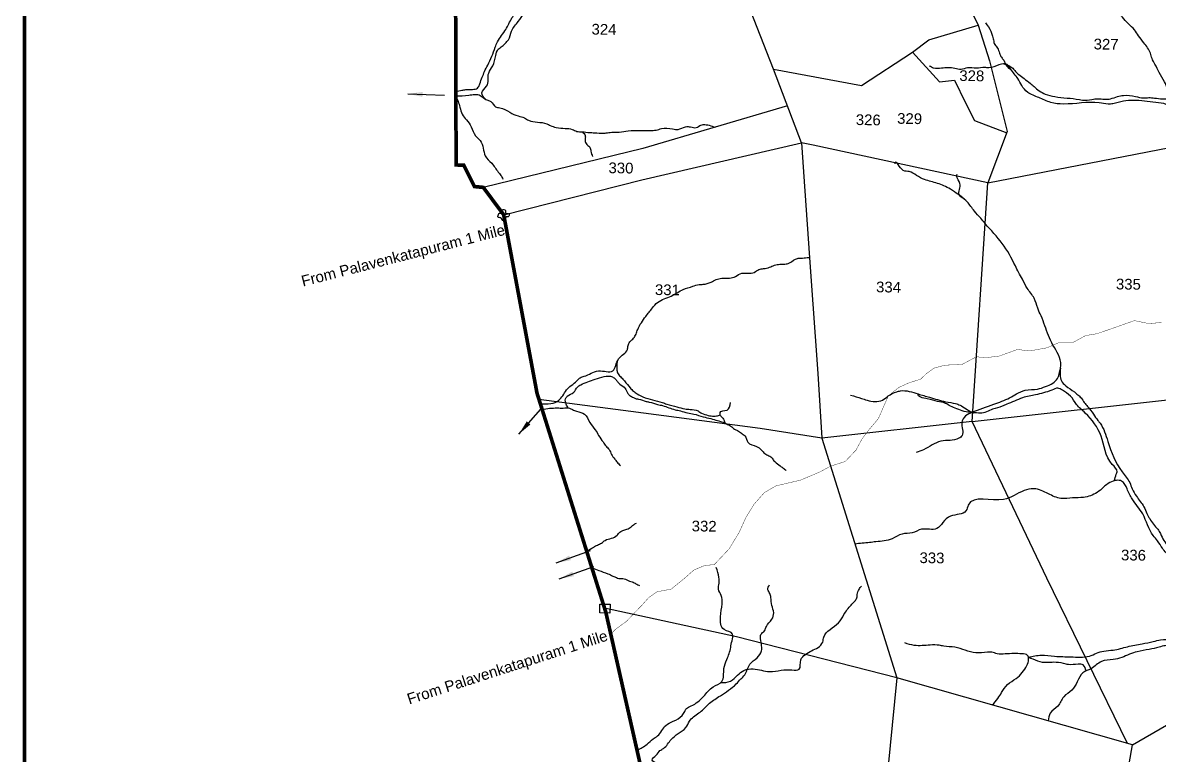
# Model space of a CAD drawing. Header units: feet. Extents: x 751091 to 766702, y 1607162 to 1618807.
# Drawn here: x 751091 to 754192, y 1609741 to 1611739 of the extents above; entities that cross this region are included whole.
import ezdxf
from ezdxf.enums import TextEntityAlignment as Align

# ---------------------------------------------------------------- set-up
doc = ezdxf.new("R2010")
doc.units = ezdxf.units.FT
doc.header["$LTSCALE"] = 15
doc.header["$MEASUREMENT"] = 0
doc.linetypes.add('HIDDEN2', pattern=[0.1875, 0.125, -0.0625])
for name, color, linetype in [('PLOT', 7, 'Continuous'), ('PLOT NO', 7, 'Continuous'), ('ROADS', 6, 'Continuous'), ('TANKS-STREAM', 4, 'Continuous'), ('VILLAGE STONES', 240, 'Continuous')]:
    doc.layers.add(name, color=color, linetype=linetype)
doc.layers.add('VILLAGE BOUNDRY', color=5, linetype='HIDDEN2', lineweight=100)
doc.styles.get("Standard").update_dxf_attribs({"font": 'arial.ttf'})
doc.dimstyles.get("Standard").update_dxf_attribs({"dimtxt": 0.18, "dimasz": 40, "dimexe": 0.18, "dimexo": 0.0625, "dimgap": 0.09, "dimtad": 0, "dimtih": 1, "dimtoh": 1, "dimdec": 4, "dimzin": 0, "dimdsep": 46, "dimtxsty": 'Standard', "dimcen": 0.09, "dimadec": 0, "dimazin": 0, "dimtfac": 1, "dimtdec": 4, "dimtofl": 0, "dimtmove": 0, "dimatfit": 3, "dimfxl": 1, "dimtolj": 1, "dimtzin": 0, "dimarcsym": 0})

msp = doc.modelspace()

# ---------------------------------------------------------------- linework, layer by layer
at = {"layer": 'PLOT'}
for points in [[(753862.6, 1613191.5), (753840.3, 1612871.9), (753817.3, 1612718.5), (753772.2, 1612547.6), (753731.5, 1612414.9), (753676.8, 1612203), (753659.7, 1612040.5), (753616.2, 1611899.9), (753698.1, 1611732.7), (753728.7, 1611634.9), (753777, 1611442.8), (753724.1, 1611302.4), (753247.5, 1611405.1), (753215.5, 1611412), (753139.2, 1611612.7), (752971.1, 1612042.7), (752973.3, 1612093.3), (752882.7, 1612317.2)], [(753681.3, 1610651.7), (753724.1, 1611302.4), (754562.4, 1611465.1), (754830.8, 1612347.6)], [(753139.2, 1611612.7), (753379.4, 1611567.7), (753518.9, 1611658.9), (753563, 1611692.5), (753698.1, 1611732.7)], [(753681.3, 1610651.7), (754264, 1610715.7), (754474.5, 1610798.7), (755029.2, 1611026.5), (755163.8, 1611081.8), (755243.1, 1611386.4), (755327.6, 1611692.4)], [(753518.2, 1611658.4), (753592.4, 1611577.8), (753633.5, 1611582.8), (753663.6, 1611521), (753687.4, 1611472.2), (753775.6, 1611439)], [(753177.3, 1611512.3), (752783.1, 1611396.1), (752347.4, 1611290)], [(752403.2, 1611215.3), (752779.9, 1611310.3), (753215.5, 1611412), (753223.1, 1611306.1), (753239.8, 1611072.8), (753260.7, 1610782.1), (753271.3, 1610605.9), (753102.6, 1610632.7), (752750.2, 1610678.9), (752499.4, 1610711.9)], [(754105.1, 1609773.6), (753885.2, 1610224.3), (753681.3, 1610651.7), (753271.3, 1610605.9)], [(753271.3, 1610605.9), (753475.8, 1609952.4), (753038, 1610063.8), (752678.5, 1610142.3)], [(754118.9, 1609769.6), (754524.6, 1610004.3)], [(753475.8, 1609952.4), (753420.4, 1609389.6), (753401.8, 1609084.5), (752885.3, 1609231.9)], [(754011.6, 1609158.4), (754074.3, 1609515.6), (754118.9, 1609769.6), (753475.8, 1609952.4)]]:
    msp.add_lwpolyline(points, dxfattribs=at)
at = {"layer": 'ROADS', "linetype": 'HIDDEN2', "ltscale": 10, "const_width": 1}
msp.add_lwpolyline([(754198.4, 1610921.4), (754163, 1610918.7), (754124.1, 1610926.7), (754099.6, 1610918), (754060.5, 1610904.1), (754022.3, 1610891.1), (753990.3, 1610885.6), (753955, 1610866.1), (753916.9, 1610866.2), (753885.6, 1610852.5), (753838.4, 1610844), (753805, 1610848), (753754, 1610829.5), (753720.9, 1610826), (753692.9, 1610827.9), (753653.3, 1610806.9), (753606.9, 1610805.2), (753577.8, 1610797.2), (753557.6, 1610782.9), (753540.8, 1610767), (753508, 1610756.5), (753481.1, 1610744.3), (753452.7, 1610721.5), (753433.7, 1610678.1), (753425.4, 1610659.2), (753401.5, 1610631.1), (753380.7, 1610603.5), (753364.5, 1610573.5), (753334.9, 1610542.3), (753295.1, 1610529.8), (753267.2, 1610514.6), (753213.4, 1610491.7), (753146, 1610475.9), (753114.3, 1610457.5), (753086.3, 1610425.7), (753064.5, 1610390.6), (753045.4, 1610348.6), (753018.4, 1610304.2), (752991.3, 1610275.5), (752977.6, 1610261), (752952.5, 1610259.1), (752922.4, 1610246.6), (752894, 1610221.6), (752873.3, 1610205), (752859.9, 1610194.2), (752821.9, 1610187.2), (752798.5, 1610171), (752782.1, 1610152.4), (752766.1, 1610135.7), (752738.1, 1610106.4), (752707.8, 1610084.4), (752695.5, 1610071.3)], dxfattribs=at)
at = {"layer": 'TANKS-STREAM'}
for points in [[(752272.7, 1611551.5), (752289.2, 1611555.1), (752300.3, 1611556.9), (752314.8, 1611557.4), (752328.6, 1611559.2), (752333.9, 1611563), (752338, 1611572.8), (752344.8, 1611590.4), (752350.9, 1611606), (752359.7, 1611623.6), (752380.1, 1611672.2), (752386.2, 1611687.2), (752409, 1611720.9), (752425.8, 1611752.1), (752443.2, 1611777.5), (752458.8, 1611808), (752473.5, 1611827.5), (752482.1, 1611835.2), (752489.4, 1611841.7), (752501.9, 1611845.4), (752517, 1611845.2), (752550.4, 1611842.1), (752581, 1611858.5), (752597.4, 1611859.6), (752618.4, 1611860), (752630.3, 1611865)], [(752354.2, 1611530.1), (752343.5, 1611547.6), (752356.7, 1611566), (752362.2, 1611601.9), (752373.2, 1611621.4), (752381.5, 1611649.4), (752388.5, 1611666.8), (752399.3, 1611675), (752407.9, 1611683.4), (752415.9, 1611692.8), (752424.7, 1611716.3), (752443.1, 1611742.8), (752458.6, 1611764.5), (752478.2, 1611797.4), (752482.4, 1611814.8), (752481.5, 1611834.7), (752487.4, 1611840.2)], [(754224.9, 1611537.8), (754206, 1611578.3), (754192.1, 1611603.1), (754180.3, 1611626.2), (754172.2, 1611641.4), (754167.7, 1611655.8), (754150.3, 1611684.4), (754135.4, 1611703.6), (754124.4, 1611719.8), (754107.7, 1611736), (754091.5, 1611754.4), (754082.2, 1611766.6), (754054.7, 1611791.9), (754042.2, 1611796.4), (754027.3, 1611808.7), (754017.9, 1611817.5), (754010.2, 1611826.2)], [(753717.4, 1611738.6), (753732.8, 1611715.7), (753735.8, 1611705.5), (753739.5, 1611692.1), (753743.2, 1611679.6), (753750.2, 1611670.1), (753756.2, 1611655.9), (753761.6, 1611644.8), (753767.7, 1611636.9), (753776.1, 1611620.4), (753786.9, 1611610.8)], [(755518.3, 1611250.3), (755483.7, 1611260.9), (755454.2, 1611258.2), (755411.7, 1611249.7), (755383.2, 1611249.1), (755362.4, 1611249.4), (755352.7, 1611254.7), (755341.5, 1611270.8), (755326.6, 1611308.6), (755291, 1611318.8), (755276.7, 1611313.5), (755251.5, 1611305.9), (755236.2, 1611300.9), (755222.2, 1611296.9), (755201.4, 1611295.5), (755149.7, 1611301.7), (755137.9, 1611298.8), (755115.5, 1611299.4), (755071.4, 1611301.4), (755039.8, 1611301.2), (755012, 1611303.6), (754989.1, 1611301.9), (754965.7, 1611296.7), (754942.5, 1611298.4), (754923.4, 1611298.3), (754902.6, 1611300), (754858.9, 1611300.6), (754814.5, 1611300.8), (754783.2, 1611299.9), (754733.2, 1611298.9), (754693.3, 1611300.1), (754660.3, 1611300.6), (754631.5, 1611300.3), (754595.8, 1611297), (754572.5, 1611296.9), (754551, 1611294.8), (754512.3, 1611291.5), (754452.5, 1611286.1), (754401.6, 1611294.8), (754390.9, 1611303.3), (754370.4, 1611323.7), (754357, 1611334.3), (754327.7, 1611367.1), (754310.7, 1611380.7), (754277.5, 1611433.1), (754242.1, 1611478.5), (754226.4, 1611505.4), (754211, 1611516.1), (754182.2, 1611521.5), (754121.2, 1611527.4), (754094.5, 1611525), (754065.5, 1611518.2), (754052.8, 1611517.2), (754027.8, 1611520.3), (753930.8, 1611517.3), (753895.9, 1611521.7), (753863.3, 1611534.9), (753833, 1611549.2), (753816.6, 1611567.7), (753806.3, 1611586.7), (753786.1, 1611613.1), (753777.4, 1611624.8), (753727.3, 1611616.1), (753715.7, 1611616.8), (753693.5, 1611614.9), (753668.5, 1611615.8), (753651.2, 1611611.6), (753634, 1611614.6), (753598, 1611615.1), (753576.3, 1611615.4), (753565.3, 1611621.1)], [(753767.9, 1611626.7), (753792.5, 1611614.8), (753799.7, 1611606.3), (753808.8, 1611598), (753823, 1611587), (753840.1, 1611574.1), (753850.4, 1611565.1), (753864.5, 1611553.7), (753881, 1611544.6), (753906.8, 1611537.7), (753974, 1611529.6), (753982.2, 1611528.2), (754008.2, 1611529.6), (754024.7, 1611532), (754042, 1611530.4), (754059.3, 1611531.9), (754077.6, 1611537.7), (754094.5, 1611540.9), (754127.4, 1611537.9), (754148.5, 1611534.1), (754163.4, 1611534.8), (754179, 1611533.7), (754201.4, 1611531.2), (754209.7, 1611531.9), (754215.8, 1611534), (754222.3, 1611535.7), (754224.9, 1611537.8)], [(752272.7, 1611540), (752307.7, 1611541.5), (752339.4, 1611540.6), (752349.4, 1611533.1), (752359.5, 1611527.7), (752368.4, 1611523.9), (752381.2, 1611510), (752392.2, 1611507.4), (752420, 1611494.8), (752442.3, 1611485), (752460.1, 1611479.4), (752471, 1611473.2), (752520.5, 1611463.6), (752530.2, 1611459), (752546.4, 1611453.4), (752571.1, 1611451.1), (752590.2, 1611448), (752603.1, 1611442.9), (752617.7, 1611441.5), (752637.6, 1611439.6), (752650.6, 1611439), (752676.2, 1611437.8), (752690.1, 1611439.7), (752706.3, 1611440.6), (752718.5, 1611440.5), (752742.9, 1611444.6), (752776.2, 1611444.9), (752802.2, 1611445), (752819.3, 1611446.4), (752833.6, 1611450.2), (752864.1, 1611449.8), (752879.1, 1611448), (752899.1, 1611455.4), (752913.3, 1611454.8), (752928.3, 1611453), (752941.5, 1611460.1), (752947.6, 1611461.2), (752980.2, 1611454.2)], [(752272.7, 1611540), (752283.7, 1611508.6), (752289.8, 1611489.5), (752301.4, 1611473.9), (752314.8, 1611455.5), (752326.2, 1611430.9), (752338.8, 1611418), (752347.5, 1611397), (752352.7, 1611376), (752370.6, 1611355.8), (752388.4, 1611332), (752395.6, 1611322.8), (752400.9, 1611312.7)], [(752617.7, 1611441.5), (752625.5, 1611431.4), (752625.7, 1611422.5), (752628, 1611409.6), (752637.9, 1611399.8), (752641, 1611388.5), (752645.6, 1611374)], [(753680.6, 1610676.9), (753740.9, 1610698.5), (753783.7, 1610716.3), (753802.3, 1610726.8), (753826.5, 1610736.6), (753859.6, 1610740), (753881.3, 1610746.7), (753901.8, 1610756.5), (753914, 1610769), (753921.4, 1610792.4), (753923.4, 1610805.7), (753902, 1610859.9), (753879.8, 1610912.8), (753869.4, 1610939.6), (753860.2, 1610960.7), (753850.4, 1610987.5), (753831.7, 1611015), (753818.7, 1611039.3), (753808.2, 1611058.5), (753799.5, 1611075.8), (753763.7, 1611136.9), (753716.8, 1611191.4), (753704.7, 1611205.7), (753687.7, 1611225.2), (753667.8, 1611250.8), (753633.6, 1611277.7), (753622.5, 1611284.9), (753604.4, 1611294.3), (753569, 1611306), (753551.8, 1611311.3), (753529.6, 1611322.8), (753509.5, 1611333.2), (753493.3, 1611336.5), (753470.8, 1611357), (753470.1, 1611354)], [(753660.5, 1611257.9), (753645.6, 1611269.5), (753648.2, 1611300.8), (753639.2, 1611320.7), (753640.4, 1611326.3)], [(752502.9, 1610700.8), (752532.1, 1610700.2), (752553.5, 1610709.6), (752564.5, 1610721.8), (752574.4, 1610737.5), (752587.4, 1610749.7), (752603, 1610762.6), (752612.1, 1610771), (752622.6, 1610774.7), (752661.7, 1610789.5), (752700.8, 1610789.8), (752716.7, 1610822.4), (752740.7, 1610847.6), (752742.8, 1610858.4), (752747.6, 1610868.8), (752757.8, 1610878.7), (752764.2, 1610889.9), (752769, 1610902.6), (752790.9, 1610938.1), (752809, 1610961.1), (752823.2, 1610976.3), (752860.2, 1610993.6), (752893, 1611011.7), (752919.1, 1611020.3), (752936.2, 1611025), (752947.8, 1611025.7), (752969.2, 1611031.9), (752982.7, 1611038.5), (752998.2, 1611042.2), (753031.6, 1611045.2), (753048, 1611054.2), (753069.7, 1611056.2), (753086.8, 1611058.3), (753099.7, 1611066.3), (753112.5, 1611068.4), (753128.4, 1611072.4), (753141.7, 1611077.7), (753156.4, 1611080.2), (753170.4, 1611080.7), (753182.8, 1611084.1), (753204.7, 1611096.5), (753214.7, 1611096.8), (753231, 1611098.5), (753238, 1611099)], [(752712.5, 1610814.2), (752712, 1610791.4), (752715.2, 1610781.6), (752724, 1610771.8), (752733.1, 1610762), (752748.1, 1610743.2), (752757.2, 1610734.2), (752767.7, 1610726.9), (752783.2, 1610718.7), (752835.9, 1610703.4), (752848.1, 1610699), (752875.8, 1610691.4), (752897.3, 1610686.1), (752912.1, 1610684.6), (752933.5, 1610680.5), (752943.2, 1610674), (752960.8, 1610668.3), (752977.3, 1610666), (752983.6, 1610666.7), (752993.4, 1610670.8), (752993.4, 1610675.9), (753012.5, 1610682.8), (753021.7, 1610702.9)], [(752579.5, 1610688.6), (752573.6, 1610698.7), (752571.9, 1610713.1), (752576.7, 1610720.4), (752594.4, 1610731.3), (752604.3, 1610745.5), (752613.4, 1610751.6), (752652.9, 1610766.6), (752699.9, 1610773), (752708.4, 1610766.9), (752713.5, 1610760.3), (752719.9, 1610753.6), (752734.8, 1610741.8), (752742.3, 1610727.6), (752747.3, 1610722.4), (752757.5, 1610716.7), (752764.7, 1610713.7), (752771.1, 1610712.7), (752791.9, 1610706.5), (752800.4, 1610704.6), (752823.3, 1610697.9), (752836.9, 1610694.8), (752853.5, 1610689), (752871.3, 1610683.6), (752885.3, 1610680.5), (752904.8, 1610675.1), (752922.3, 1610671.9), (752947.7, 1610664.3), (752968.1, 1610659.3), (752986.8, 1610653.9), (753001.7, 1610649.3), (753010.9, 1610644.7), (753023.2, 1610639.1), (753032.5, 1610630.6), (753041.4, 1610626.7), (753051.6, 1610619.6), (753061.4, 1610612.6), (753069.6, 1610594.8), (753093.3, 1610583.4), (753099.9, 1610579.6), (753110.9, 1610568.4), (753121.5, 1610560.9), (753132.1, 1610555), (753138.7, 1610546.9), (753147, 1610538.7), (753160.6, 1610528.2), (753169.6, 1610521.7), (753174.2, 1610517.9)], [(753922.3, 1610797.1), (753924.9, 1610762.6), (753936.9, 1610748.9), (753960.3, 1610732), (753969.8, 1610724.4), (753978.5, 1610716), (753987.5, 1610703.2), (753996.5, 1610692.6), (754012.4, 1610671.4), (754024.4, 1610654.2), (754030.4, 1610646.7), (754051.6, 1610597.3), (754090.8, 1610514), (754111.3, 1610485.1), (754118.1, 1610467.6), (754129.7, 1610447.8), (754140, 1610433.7), (754150.3, 1610418.9), (754157.7, 1610400.6), (754165.9, 1610386.6), (754176.2, 1610371.1), (754187.9, 1610357.6), (754195.4, 1610345.6), (754204.2, 1610326.7), (754216.6, 1610313.2), (754227.5, 1610295.6), (754243.2, 1610266.7), (754252.8, 1610253.3), (754294.5, 1610186.2), (754301.2, 1610172.4), (754307, 1610166), (754322.3, 1610171.1), (754346.9, 1610174.7), (754367.5, 1610177.8), (754375.4, 1610182.6), (754400.6, 1610190.6), (754449.7, 1610208.6), (754486.1, 1610254.2), (754495.5, 1610262.9), (754512.7, 1610267.5), (754549, 1610266.5), (754571.6, 1610267.2), (754603.5, 1610268.2), (754637.8, 1610264.3), (754666.6, 1610254.1), (754698.7, 1610250.7), (754714.8, 1610240.7), (754746.6, 1610234.9), (754762.2, 1610229.3), (754783.7, 1610221.1), (754801.2, 1610213), (754827.6, 1610202.4), (754854.8, 1610183.4), (754863.5, 1610176.4), (754876.1, 1610166.4), (754908.8, 1610151.7), (754932.8, 1610128.7), (754946, 1610118.3), (754966.3, 1610111.8), (755001.3, 1610091.7), (755015.9, 1610070.3), (755025.2, 1610060), (755036.8, 1610045.8), (755046.8, 1610035.4), (755062.3, 1610019.5), (755070.7, 1610007.7), (755081.5, 1609994.2), (755092.3, 1609979.9), (755102.3, 1609964.9), (755110, 1609953.1), (755141.1, 1609936.2), (755167, 1609937.4), (755180.6, 1609951.3), (755194.1, 1609966), (755210.8, 1609981.4), (755227.5, 1609997.6), (755259.8, 1610006.6), (755288.9, 1610010.9), (755329.6, 1610008), (755359.5, 1610016.2), (755376.3, 1610037.1), (755390.6, 1610051.8), (755400.2, 1610066.5), (755459.4, 1610128.5), (755484, 1610147), (755506.2, 1610161.6), (755515.7, 1610173.2), (755534.7, 1610186.2), (755554.6, 1610201.6), (755569.6, 1610213.9), (755576, 1610212.5), (755595, 1610222.5), (755613.2, 1610234.7), (755625.2, 1610247.1), (755637.8, 1610253.2), (755652, 1610257.7), (755697.4, 1610277.5), (755717.3, 1610286.6), (755732.8, 1610291.3), (755745, 1610296.1), (755755.5, 1610299.8), (755763.4, 1610308.9), (755766.4, 1610331), (755773, 1610360.5)], [(754069.2, 1610489.9), (754074.8, 1610508.1), (754076.7, 1610514), (754063.9, 1610534.4), (754033.1, 1610611.8), (753989.9, 1610674.6), (753966.3, 1610697.9), (753949.4, 1610721), (753927.6, 1610736.7), (753915.2, 1610742.6), (753898.9, 1610737.1), (753875.8, 1610729.7), (753854.6, 1610724.3), (753819.1, 1610716.2), (753796.9, 1610706.9), (753775.8, 1610698.6), (753763.2, 1610693), (753737.3, 1610684.8), (753703.6, 1610673.8), (753682.8, 1610675.2), (753653.1, 1610648.6), (753653.9, 1610613.3), (753645.2, 1610605.7), (753596.2, 1610597.8), (753549, 1610574.6), (753528.8, 1610567.2)], [(753349.9, 1610723.6), (753379.4, 1610714.6), (753394.7, 1610709.6), (753436.8, 1610710), (753452.3, 1610721.2), (753475.5, 1610732.4), (753486, 1610735.1), (753533.8, 1610726.8), (753565.3, 1610717.7), (753609.1, 1610705.6), (753635.9, 1610700.5), (753665.4, 1610685.7), (753682.8, 1610675.2), (753680.6, 1610676.9)], [(753680.6, 1610676.9), (753659.6, 1610678.7), (753639.8, 1610686.4), (753622.2, 1610693.4), (753608.8, 1610701), (753586.9, 1610706.4), (753559.1, 1610713.7), (753533.7, 1610726.8), (753533.9, 1610727.6)], [(752507.9, 1610684.8), (752549.2, 1610688.5), (752565.3, 1610688.3), (752582.4, 1610688.1), (752591.1, 1610684), (752602.2, 1610679.5), (752623.6, 1610671.4), (752637.9, 1610648.8), (752653.2, 1610628.6), (752662.2, 1610613.4), (752674.2, 1610595.7), (752682.8, 1610583.9), (752691.4, 1610575), (752697.1, 1610561.8), (752706.2, 1610549), (752712.9, 1610540.7), (752721.5, 1610531.3)], [(752992.7, 1610669.5), (752999.2, 1610662.7), (753002.9, 1610657.6), (753010.9, 1610644.7), (753012.4, 1610644.4)], [(753835.1, 1610008.2), (753870.2, 1610014.4), (753906.5, 1610011.4), (753951.2, 1610009.6), (753976, 1610008.7), (754001.4, 1610011.9), (754020.9, 1610019.5), (754040.3, 1610025.3), (754066, 1610028.1), (754105.4, 1610037.2), (754144.9, 1610045.1), (754175.8, 1610051.3), (754195.8, 1610055.9), (754225.5, 1610057.9), (754253.4, 1610065.3), (754274.1, 1610072.3), (754290.5, 1610079.3), (754296.1, 1610090.7), (754299.4, 1610108.2), (754298.5, 1610131.8), (754271, 1610199.6), (754241.8, 1610236.3), (754233.7, 1610259.9), (754221.3, 1610281.3), (754200.5, 1610305.7), (754187.5, 1610325.8), (754175.6, 1610340.5), (754146.7, 1610399.4), (754118.3, 1610440.2), (754104.1, 1610467.6), (754089.3, 1610489), (754075.4, 1610491), (754057.2, 1610485.2), (754022.4, 1610457.9), (753985.3, 1610444.5), (753955.6, 1610443.1), (753923.6, 1610441.8), (753889.3, 1610454.3), (753849.6, 1610468.2), (753822.9, 1610463.1), (753767.2, 1610439.1), (753670.9, 1610423.5), (753664.6, 1610407.9), (753622.7, 1610393.4), (753601.2, 1610375.6), (753584.7, 1610359.5), (753543.5, 1610357.6), (753518, 1610347.7), (753490.1, 1610344.5), (753463.2, 1610331.3), (753418.9, 1610323.5), (753401.4, 1610321.3), (753361.8, 1610316.6), (753361.4, 1610316.5)], [(752629.4, 1610298.3), (752648.9, 1610309.2), (752658.9, 1610314.6), (752670, 1610320), (752679.6, 1610327.3), (752697.4, 1610333), (752712.9, 1610341.4), (752720.5, 1610350), (752726.1, 1610353.1), (752736, 1610356.5), (752748.3, 1610362.2), (752757.1, 1610369.6), (752765.1, 1610374.2)], [(752644, 1610252.1), (752662.8, 1610245), (752687, 1610236.3), (752701.3, 1610230.1), (752710.7, 1610226), (752717.6, 1610223.4), (752731.5, 1610222.7), (752746.8, 1610216.1), (752753.8, 1610214), (752764.1, 1610208.9), (752774, 1610203.8)], [(752767.1, 1609754.6), (752794.6, 1609771.6), (752810.7, 1609785.9), (752822.6, 1609793.9), (752835, 1609808.7), (752845.3, 1609822.8), (752865.8, 1609833.9), (752890, 1609850.1), (752897, 1609861), (752902, 1609868.6), (752914.7, 1609875.8), (752948.6, 1609901.9), (752974.9, 1609927.9), (752998.3, 1609942.6), (753004.1, 1609977.4), (753012.1, 1610002.5), (753018.4, 1610018.6), (753026.3, 1610053.7), (753027.8, 1610071.6), (753004.4, 1610084.1), (752995.1, 1610118.3), (752998.9, 1610154.3), (752996.8, 1610176.7), (752989.3, 1610194.2), (752990.1, 1610205.6), (752990.4, 1610227), (752983, 1610253)], [(754725.3, 1609574.5), (754749.2, 1609587.6), (754777.1, 1609593.8), (754807.5, 1609601.9), (754838.4, 1609611.7), (754885.7, 1609620.1), (754908.2, 1609627), (754934.9, 1609635.1), (754962.3, 1609644.4), (755010.8, 1609651.6), (755054.9, 1609653.4), (755067, 1609653.8), (755067.7, 1609660.4), (755060.6, 1609672), (755078.4, 1609715), (755095, 1609737.1), (755152.7, 1609753.2), (755180, 1609761.9), (755234, 1609772), (755251.7, 1609779.6), (755279.5, 1609781.7), (755308.6, 1609784.3), (755328.6, 1609788.2), (755345.5, 1609790.4), (755353.5, 1609795.1), (755355.5, 1609807.2), (755325.3, 1609852.9), (755314.8, 1609919.9), (755308.5, 1609942.9), (755316.9, 1609979), (755310.9, 1609985.8), (755284.8, 1609978.9), (755247.2, 1609968.6), (755212.4, 1609945.5), (755202.5, 1609931.7), (755183.5, 1609916.3), (755160.9, 1609896.7), (755144.4, 1609884.8), (755101.3, 1609916.8), (755082.1, 1609925.6), (755065.9, 1609934.9), (755039.7, 1609966.6), (755023.6, 1609982.6), (755009.4, 1610001.5), (754992.7, 1610021.1), (754970.7, 1610042.8), (754938.7, 1610078.2), (754913.6, 1610096.1), (754878.2, 1610114.7), (754847.7, 1610139.3), (754790.9, 1610184.2), (754760.8, 1610199.7), (754735, 1610212.8), (754695.3, 1610224.2), (754667.6, 1610233), (754548.3, 1610250.2), (754529.6, 1610250.5), (754504.7, 1610246), (754486.4, 1610236), (754472.2, 1610212.6), (754455.9, 1610191.8), (754410.7, 1610183.3), (754394.7, 1610163.6), (754378.4, 1610163.8), (754349.3, 1610160.6), (754317.1, 1610154), (754312.2, 1610150.4), (754311.2, 1610119.6), (754315.4, 1610076.1), (754312.3, 1610068.3), (754294, 1610058.3), (754258.3, 1610054.5), (754240.6, 1610045.1), (754208.5, 1610040.1), (754191.5, 1610036.1), (754164.8, 1610029.9), (754132, 1610023.7), (754110.8, 1610016.7), (754089.5, 1610008), (754066.4, 1610002.3), (754034.5, 1609997), (754005.8, 1609977.1), (753983.8, 1609966.3), (753968.4, 1609941.7), (753953.5, 1609919), (753931.5, 1609900.6), (753915.4, 1609875.4), (753894.6, 1609856.4), (753888.6, 1609835.1)], [(753108.4, 1609582), (753080.6, 1609618.9), (753055.2, 1609637.9), (753029.4, 1609649.9), (753007.7, 1609659.1), (752985.6, 1609665.7), (752964.5, 1609674.3), (752933.9, 1609679.4), (752887.5, 1609699.9), (752861.3, 1609708.1), (752830.4, 1609718.1), (752812.4, 1609723.1), (752808.7, 1609727.9), (752819.3, 1609741.3), (752829.6, 1609753.8), (752839.2, 1609760), (752860.2, 1609784.3), (752879.1, 1609800.1), (752900.2, 1609816.6), (752910, 1609833.9), (752921.2, 1609846.1), (752936, 1609856.6), (752942.4, 1609861.9), (752964.9, 1609883), (752994.3, 1609903.4), (753017, 1609918.3), (753037.6, 1609935.7), (753050.1, 1609949.2), (753060.7, 1609960.4), (753075.1, 1609989.5), (753094.7, 1610007), (753106.7, 1610026.4), (753106.9, 1610039.7), (753104.3, 1610058.7), (753105.1, 1610071), (753115, 1610080.7), (753120, 1610092.7), (753134.9, 1610112.2), (753139.9, 1610129.9), (753135.1, 1610149.9), (753132.2, 1610171.4), (753129.2, 1610182.5), (753124.3, 1610192.7), (753128.3, 1610206.2)], [(752995, 1609939.3), (753022.2, 1609943.5), (753041.4, 1609959.2), (753058.7, 1609972.7), (753084, 1609977), (753128.6, 1609969.5), (753160.2, 1609973), (753189.5, 1609973.8), (753209.6, 1609975.8), (753213.9, 1610001.5), (753226.5, 1610015.9), (753243.5, 1610026.3), (753261.4, 1610035.2), (753273.7, 1610049.9), (753276.7, 1610063.6), (753316.5, 1610102.3), (753331.7, 1610125), (753351, 1610151), (753360.9, 1610161.2), (753366.8, 1610170.9), (753368, 1610180), (753372.8, 1610193.7), (753379.8, 1610202.7)], [(753736.3, 1609878.4), (753751.8, 1609896.4), (753761.7, 1609912), (753777.8, 1609934.1), (753801.6, 1609950.7), (753830.5, 1609985.9), (753835.6, 1610002.8), (753832.7, 1610013.7), (753817, 1610018.1), (753795.3, 1610018.4), (753771.1, 1610017.6), (753749.9, 1610017.9), (753734.9, 1610022.3), (753723.4, 1610022.5), (753691.3, 1610020.5), (753634.1, 1610035.8), (753603.9, 1610038.7), (753591.8, 1610041.2), (753567, 1610041.6), (753522.9, 1610041), (753497.5, 1610047.4)], [(753992.3, 1609971.1), (753984.3, 1609987.5), (753970.7, 1609989.6), (753944.4, 1609988.5), (753930.9, 1609991.5), (753903.2, 1609994.7), (753888.7, 1609994), (753866.6, 1609996.2), (753835.1, 1610008.2), (753836.8, 1610007.4)]]:
    msp.add_spline(points, degree=3, dxfattribs=at)
at = {"layer": 'VILLAGE BOUNDRY', "lineweight": -2, "ltscale": 25, "const_width": 10}
msp.add_lwpolyline([(752885.3, 1609231.9), (752681.8, 1610131.5), (752494, 1610729.1), (752403.2, 1611215.3), (752347.4, 1611290), (752323.4, 1611292.3), (752294.2, 1611350.4), (752273.3, 1611351.3), (752271.6, 1611927.5), (752305.1, 1611960), (752297.5, 1612035.7), (752295, 1612117), (752277.3, 1612349.3), (752293.3, 1612675.6), (752304.5, 1612873.9), (752350.5, 1613284.1), (752404.5, 1613564.5), (752415.8, 1613600.5), (752499.3, 1613770.8), (752507.3, 1613992.7), (752445.9, 1614272.2), (752413.7, 1614431.8)], dxfattribs=at)
at = {"layer": 'VILLAGE STONES', "color": 5, "const_width": 10}
msp.add_lwpolyline([(751095.8, 1618802.4), (766414.7, 1618802.4), (766414.7, 1607166.8), (751095.8, 1607166.8)], close=True, dxfattribs=at)
at = {"layer": 'VILLAGE STONES'}
msp.add_lwpolyline([(752665.5, 1610153.6), (752693.3, 1610153.2), (752692.9, 1610128.9), (752665.2, 1610129.3)], close=True, dxfattribs=at)
msp.add_spline([(752388.2, 1611213.2), (752389.9, 1611218.7), (752398.2, 1611220.2), (752399.6, 1611228.6), (752407.9, 1611226.9), (752408.3, 1611219.9), (752417.7, 1611217.8), (752415, 1611209.8), (752409.5, 1611209.9), (752407.3, 1611200.7), (752402.5, 1611198.5), (752399, 1611202.1), (752395.4, 1611206.7), (752387.4, 1611209.3), (752388.3, 1611213.5)], degree=3, dxfattribs=at)

# ---------------------------------------------------------------- texts
at = {"layer": 'PLOT'}
for s, p in [('324', (752676.9, 1611721.1)), ('327', (754047, 1611680.5)), ('328', (753680.5, 1611594.5)), ('326', (753398, 1611474.3)), ('329', (753510.8, 1611477.7)), ('330', (752723.2, 1611343)), ('331', (752849.9, 1611010.7)), ('334', (753453.3, 1611018.1)), ('335', (754107.8, 1611026)), ('332', (752950.2, 1610366.1)), ('333', (753571.8, 1610279.6)), ('336', (754121.7, 1610287))]:
    msp.add_text(s, height=29.2, rotation=359.196, dxfattribs=at).set_placement(p, align=Align.MIDDLE_CENTER)
at = {"layer": 'PLOT NO', "linetype": 'Continuous'}
for rotation, p in [(14.3491, (751855.3, 1611019.5)), (17.8599, (752145.3, 1609879.6))]:
    msp.add_text('From Palavenkatapuram 1 Mile ', height=29.464, rotation=rotation, dxfattribs=at).set_placement(p)
at = {"layer": 'VILLAGE BOUNDRY', "linetype": 'Continuous', "insert": (752626.7, 1610298.9), "char_height": 0.18, "attachment_point": 1}
msp.add_mtext('\\A1; 100', dxfattribs=at)

# ---------------------------------------------------------------- leaders
at = {"layer": 'VILLAGE BOUNDRY', "linetype": 'Continuous'}
for points in [[(752141.8, 1611545.1), (752241.8, 1611541.5)], [(752444.8, 1610617.4), (752510.5, 1610692.8)], [(752546.4, 1610265.7), (752640.3, 1610300.1)], [(752554.8, 1610222.1), (752648.7, 1610256.4)]]:
    msp.add_leader(points, dimstyle='Standard', override={"dimgap": 0.09, "dimtad": 0}, dxfattribs=at)

doc.saveas('drawing.dxf')
